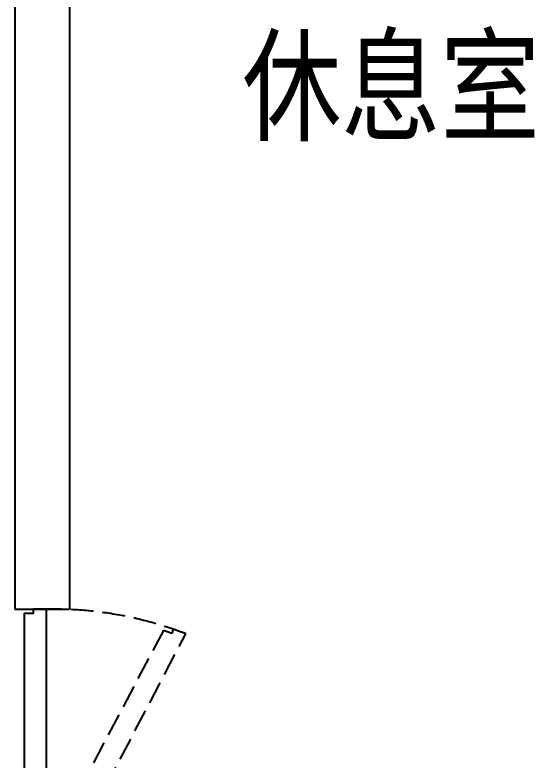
# Model space of a CAD drawing. Header units: millimetres. Extents: x 285006 to 3037698, y -2820855 to 192241.
# Drawn here: x 323112 to 324538, y 110877 to 112926 of the extents above; entities that cross this region are included whole.
import ezdxf
from ezdxf.enums import TextEntityAlignment as Align

# ---------------------------------------------------------------- set-up
doc = ezdxf.new("R2010")
doc.units = ezdxf.units.MM
doc.linetypes.add('DASH', pattern=[0.35, 0.25, -0.1])
for name, color, linetype in [('A-DOOR', 60, 'Continuous'), ('AD-新建墙', 160, 'Continuous'), ('FF-TEXT', 50, 'Continuous')]:
    doc.layers.add(name, color=color, linetype=linetype)
doc.styles.add('T9-L46$0$CCDI-TOG-01', font='arial.ttf')

# ---------------------------------------------------------------- blocks, each defined once
blk = doc.blocks.new('BDXCBVXCBVXB')
at = {"layer": 'A-DOOR', "color": 8, "linetype": 'DASH', "ltscale": 250}
blk.add_lwpolyline([(155951.349095818, 90856.68846247223), (155963.8620279096, 90891.06746084549), (155231.5239656942, 91274.79737769769), (155219.0110336022, 91240.4183793249), (155230.4706997091, 91236.24740196794), (155222.1287449944, 91213.32806975459), (155931.5474749969, 90837.94010761648), (155939.8894297117, 90860.85943982957), (155951.349095818, 90856.68846247223)], dxfattribs=at)
at = {"layer": 'A-DOOR'}
blk.add_lwpolyline([(155963.8620278219, 90854.48209493564), (155963.8620278219, 90891.06746084549), (155163.8620279601, 90891.06746084549), (155163.8620279601, 90854.48209493564), (155176.0571499111, 90854.48209493564), (155176.0571499111, 90830.09185103638), (155951.6669058714, 90830.09185103638), (155951.6669058714, 90854.48209493564), (155963.8620278219, 90854.48209493564)], dxfattribs=at)
at = {"layer": 'A-DOOR', "color": 8, "linetype": 'DASH', "ltscale": 250}
blk.add_arc((156182.0702883486, 90909.36014335515), 1018.372566282408, 158.9707598970385, 181.0292401039605, dxfattribs=at)

msp = doc.modelspace()

# ---------------------------------------------------------------- linework, layer by layer
at = {"layer": 'AD-新建墙'}
for p, q in [((323112.1362368452, 114546.2954071826), (323112.1362368452, 111291.4933496038)), ((323262.1362368452, 114501.2135016075), (323262.1362368452, 111291.4933496038)), ((323112.1362368452, 111291.4933496038), (323262.1362368452, 111291.4933496038))]:
    msp.add_line(p, q, dxfattribs=at)

# ---------------------------------------------------------------- block references
at = {"rotation": 270}
msp.add_blockref('BDXCBVXCBVXB', (232307.673939738, 266455.355377564), dxfattribs=at)

# ---------------------------------------------------------------- texts
at = {"layer": 'FF-TEXT', "color": 2, "style": 'T9-L46$0$CCDI-TOG-01', "width": 0.8}
msp.add_text('休息室10m²', height=250, dxfattribs=at).set_placement((324465.2135412974, 112605.7101172092), align=Align.CENTER)

doc.saveas('drawing.dxf')
